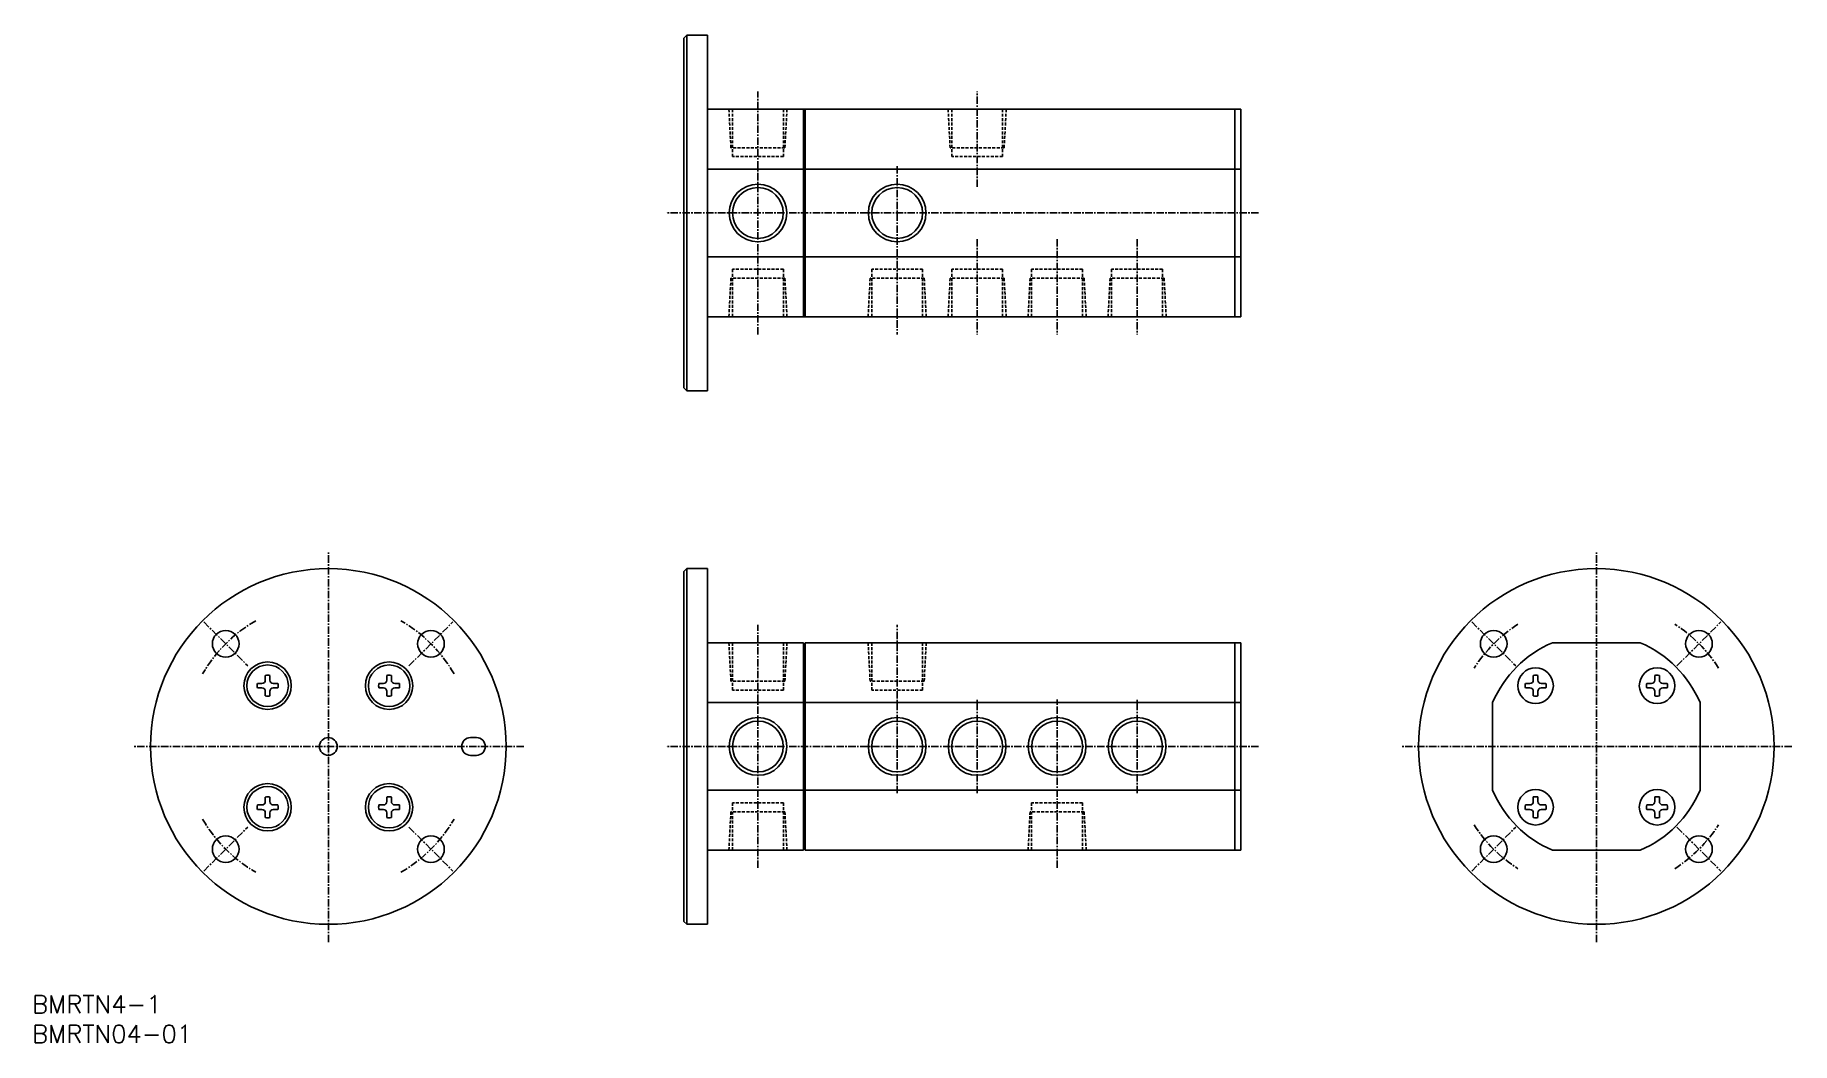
# Model space of a CAD drawing. Extents: x 1 to 297, y 0 to 170.
import ezdxf

# ---------------------------------------------------------------- set-up
doc = ezdxf.new("R2010")
doc.units = 0
doc.linetypes.add('CENTER', pattern=[2, 1.25, -0.25, 0.25, -0.25])
doc.linetypes.add('DASHED', pattern=[0.75, 0.5, -0.25])
doc.layers.get('0').update_dxf_attribs({"linetype": 'CONTINUOUS'})
doc.layers.add('CENTER', color=1, linetype='CENTER')
doc.styles.get("Standard").update_dxf_attribs({"font": 'txt.shx'})

# ---------------------------------------------------------------- blocks, each defined once
blk = doc.blocks.new('*U17')
at = {"color": 7, "linetype": 'CONTINUOUS'}
blk.add_text('BMRTN04-01', height=3, dxfattribs=at).set_placement((0, 0))
blk = doc.blocks.new('*U18')
at = {"color": 7, "linetype": 'CONTINUOUS'}
blk.add_text('BMRTN4-1', height=3, dxfattribs=at).set_placement((0, 5))

msp = doc.modelspace()

# ---------------------------------------------------------------- linework, layer by layer
at = {"color": 7, "linetype": 'CONTINUOUS'}
for p, q in [((110.5, 169.999994), (110, 169.499984)), ((110, 110.499984), (110, 169.499984)), ((110.5, 169.999994), (114.00006, 169.999994)), ((110.5, 169.999994), (110.5, 110.000004)), ((114.00006, 169.999994), (114.00006, 110.000004)), ((114.00006, 157.500074), (204.00001, 157.500074)), ((130.20001, 122.500074), (130.20001, 157.500074)), ((130.50004, 157.500074), (130.50004, 122.500074)), ((202.99999, 157.500074), (202.99999, 122.500074)), ((204.00001, 157.500074), (204.00001, 122.500074)), ((130.50004, 149.750104), (130.20001, 149.750104)), ((204.00006, 147.399274), (114.00006, 147.399274)), ((204.00001, 132.600704), (114.00006, 132.600704)), ((130.50004, 130.250084), (130.20001, 130.250084)), ((114.00006, 122.500074), (204.00001, 122.500074)), ((110, 110.499984), (110.5, 110.000004)), ((110.5, 110.000004), (114.00006, 110.000004)), ((110.5, 80.000004), (110, 79.499994)), ((110, 79.499994), (110, 20.500006)), ((110.5, 80.000004), (114, 80.000004)), ((110.5, 80.000004), (110.5, 20.000014)), ((114, 20.000014), (114, 80.000004)), ((114.00006, 67.500074), (130.20001, 67.500074)), ((130.20001, 32.500071), (130.20001, 67.500074)), ((130.50004, 67.500074), (130.50004, 32.500071)), ((130.50004, 67.500074), (204.00001, 67.500074)), ((202.99999, 67.500074), (202.99999, 32.500071)), ((204.00001, 67.500074), (204.00001, 32.500071)), ((271.399311, 67.500002), (256.600741, 67.500002)), ((38.798257, 60.635366), (38.018742, 60.635366)), ((38.798257, 59.870706), (38.018742, 59.870706)), ((39.364652, 61.201736), (39.364652, 61.981236)), ((39.364652, 59.304326), (39.364652, 58.524826)), ((40.129294, 61.201736), (40.129294, 61.981236)), ((40.129294, 59.304326), (40.129294, 58.524826)), ((40.695724, 60.635366), (41.475204, 60.635366)), ((40.695724, 59.870706), (41.475204, 59.870706)), ((59.304277, 60.635366), (58.524797, 60.635366)), ((59.304277, 59.870706), (58.524797, 59.870706)), ((59.870672, 61.201736), (59.870672, 61.981236)), ((59.870672, 59.304326), (59.870672, 58.524826)), ((60.635314, 61.201736), (60.635314, 61.981236)), ((60.635314, 59.304326), (60.635314, 58.524826)), ((61.201744, 60.635366), (61.981224, 60.635366)), ((61.201744, 59.870706), (61.981224, 59.870706)), ((130.50004, 59.750094), (130.20001, 59.750094)), ((252.798311, 60.635322), (252.018831, 60.635322)), ((252.798311, 59.870662), (252.018831, 59.870662)), ((253.364711, 61.201702), (253.364711, 61.981202)), ((253.364711, 59.304282), (253.364711, 58.524792)), ((254.129351, 61.201702), (254.129351, 61.981202)), ((254.129351, 59.304282), (254.129351, 58.524792)), ((254.695751, 60.635322), (255.475231, 60.635322)), ((254.695751, 59.870662), (255.475231, 59.870662)), ((273.304301, 60.635302), (272.524821, 60.635302)), ((273.304301, 59.870662), (272.524821, 59.870662)), ((273.870661, 61.201702), (273.870661, 61.981202)), ((273.870661, 59.304252), (273.870661, 58.524772)), ((274.635301, 61.201702), (274.635301, 61.981202)), ((274.635301, 59.304252), (274.635301, 58.524772)), ((275.201701, 60.635302), (275.981211, 60.635302)), ((275.201701, 59.870662), (275.981211, 59.870662)), ((204.00006, 57.399284), (114.00006, 57.399284)), ((246.500011, 57.399352), (246.500011, 42.60071)), ((281.500001, 42.60078), (281.500001, 57.399282)), ((74, 51.5), (75, 51.5)), ((74, 48.5), (75, 48.5)), ((204.00001, 42.600712), (114.00006, 42.600712)), ((38.798257, 40.129293), (38.018742, 40.129293)), ((38.798257, 39.364651), (38.018742, 39.364651)), ((39.364617, 40.695671), (39.364617, 41.475186)), ((39.364617, 38.798256), (39.364617, 38.018759)), ((40.129259, 40.695671), (40.129259, 41.475186)), ((40.129259, 38.798256), (40.129259, 38.018759)), ((40.695724, 40.129293), (41.475169, 40.129293)), ((40.695724, 39.364651), (41.475169, 39.364651)), ((59.304312, 40.129311), (58.524797, 40.129311)), ((59.304312, 39.364651), (58.524797, 39.364651)), ((59.870707, 40.695706), (59.870707, 41.475186)), ((59.870707, 38.798274), (59.870707, 38.018794)), ((60.635349, 40.695706), (60.635349, 41.475186)), ((60.635349, 38.798274), (60.635349, 38.018794)), ((61.201744, 40.129311), (61.981259, 40.129311)), ((61.201744, 39.364651), (61.981259, 39.364651)), ((130.50004, 40.250077), (130.20001, 40.250077)), ((252.798311, 40.129342), (252.018831, 40.129342)), ((252.798311, 39.364665), (252.018831, 39.364665)), ((253.364711, 40.695702), (253.364711, 41.475217)), ((253.364711, 38.798287), (253.364711, 38.01879)), ((254.129351, 40.695702), (254.129351, 41.475217)), ((254.129351, 38.798287), (254.129351, 38.01879)), ((254.695751, 40.129342), (255.475231, 40.129342)), ((254.695751, 39.364665), (255.475231, 39.364665)), ((273.304301, 40.129342), (272.524821, 40.129342)), ((273.304301, 39.3647), (272.524821, 39.3647)), ((273.870661, 40.695737), (273.870661, 41.475234)), ((273.870661, 38.798305), (273.870661, 38.018807)), ((274.635301, 40.695737), (274.635301, 41.475234)), ((274.635301, 38.798305), (274.635301, 38.018807)), ((275.201701, 40.129342), (275.981211, 40.129342)), ((275.201701, 39.3647), (275.981211, 39.3647)), ((114.00006, 32.500071), (130.20001, 32.500071)), ((130.50004, 32.500071), (204.00001, 32.500071)), ((256.600741, 32.499999), (271.399311, 32.499999)), ((110, 20.500006), (110.5, 20.000014)), ((110.5, 20.000014), (114, 20.000014))]:
    msp.add_line(p, q, dxfattribs=at)
at = {"color": 3, "linetype": 'DASHED'}
for p, q in [((117.6, 157.500074), (117.94072, 151.000024)), ((118.20001, 157.500074), (118.20001, 149.500094)), ((126.80001, 157.500074), (126.80001, 149.500094)), ((127.40006, 157.500074), (127.05937, 151.000024)), ((154.6001, 157.500074), (154.9407, 151.000024)), ((155.20002, 157.500074), (155.20002, 149.500094)), ((163.80004, 157.500074), (163.80004, 149.500094)), ((164.40009, 157.500074), (164.05946, 151.000024)), ((127.05937, 151.000024), (117.94072, 151.000024)), ((126.80001, 149.500094), (118.20001, 149.500094)), ((164.05946, 151.000024), (154.9407, 151.000024)), ((163.80004, 149.500094), (155.20002, 149.500094)), ((126.80001, 130.500054), (118.20001, 130.500054)), ((118.20001, 122.500074), (118.20001, 130.500054)), ((126.80001, 122.500074), (126.80001, 130.500054)), ((150.30002, 130.499874), (141.69998, 130.499874)), ((141.69998, 122.499904), (141.69998, 130.499874)), ((150.30002, 122.499904), (150.30002, 130.499874)), ((163.80004, 130.499874), (155.20002, 130.499874)), ((155.20002, 122.499904), (155.20002, 130.499874)), ((163.80004, 122.499904), (163.80004, 130.499874)), ((177.30005, 130.499874), (168.70002, 130.499874)), ((168.70002, 122.499904), (168.70002, 130.499874)), ((177.30005, 122.499904), (177.30005, 130.499874)), ((190.80003, 130.499874), (182.19999, 130.499874)), ((182.19999, 122.499904), (182.19999, 130.499874)), ((190.80003, 122.499904), (190.80003, 130.499874)), ((117.6, 122.500074), (117.94072, 128.999954)), ((127.05937, 128.999954), (117.94072, 128.999954)), ((127.40006, 122.500074), (127.05937, 128.999954)), ((141.10006, 122.499904), (141.44066, 128.999954)), ((150.55942, 128.999954), (141.44066, 128.999954)), ((150.90005, 122.499904), (150.55942, 128.999954)), ((154.6001, 122.499904), (154.9407, 128.999954)), ((164.05946, 128.999954), (154.9407, 128.999954)), ((164.40009, 122.499904), (164.05946, 128.999954)), ((168.1001, 122.499904), (168.44069, 128.999954)), ((177.55944, 128.999954), (168.44069, 128.999954)), ((177.90008, 122.499904), (177.55944, 128.999954)), ((181.60007, 122.499904), (181.94068, 128.999954)), ((191.05945, 128.999954), (181.94068, 128.999954)), ((191.40007, 122.499904), (191.05945, 128.999954)), ((117.59995, 67.500074), (117.94067, 61.000024)), ((118.19996, 67.500074), (118.19996, 59.500104)), ((126.79996, 67.500074), (126.79996, 59.500104)), ((127.40001, 67.500074), (127.05932, 61.000024)), ((141.10006, 67.500074), (141.44066, 61.000024)), ((141.69998, 67.500074), (141.69998, 59.500104)), ((150.30002, 67.500074), (150.30002, 59.500104)), ((150.90005, 67.500074), (150.55942, 61.000024)), ((127.05932, 61.000024), (117.94067, 61.000024)), ((126.79996, 59.500104), (118.19996, 59.500104)), ((150.55942, 61.000024), (141.44066, 61.000024)), ((150.30002, 59.500104), (141.69998, 59.500104)), ((117.59995, 32.500071), (117.94067, 38.999966)), ((127.05932, 38.999966), (117.94067, 38.999966)), ((126.79996, 40.500064), (118.19996, 40.500064)), ((118.19996, 32.500071), (118.19996, 40.500064)), ((126.79996, 32.500071), (126.79996, 40.500064)), ((127.40001, 32.500071), (127.05932, 38.999966)), ((168.09996, 32.499931), (168.44065, 38.999966)), ((177.55932, 38.999966), (168.44065, 38.999966)), ((177.29995, 40.499924), (168.69998, 40.499924)), ((168.69998, 32.499931), (168.69998, 40.499924)), ((177.29995, 32.499931), (177.29995, 40.499924)), ((177.90004, 32.499931), (177.55932, 38.999966))]:
    msp.add_line(p, q, dxfattribs=at)
at = {"color": 3, "linetype": 'CONTINUOUS'}
for centre in [(122.50005, 139.999984), (146.00001, 139.999984), (122.5, 49.999998), (146.00001, 49.999998), (159.50004, 49.999989), (173.00004, 49.999998), (186.50003, 49.999989)]:
    msp.add_circle(centre, 4.864, dxfattribs=at)
at = {"color": 7, "linetype": 'CONTINUOUS'}
for centre, radius in [((122.50005, 139.999984), 4.282716), ((146.00001, 139.999984), 4.282716), ((50, 50), 29.999981), ((263.999991, 49.999996), 29.999981), ((32.675801, 67.324216), 2.25), ((67.324108, 67.324124), 2.25), ((246.675821, 67.324172), 2.25), ((281.324191, 67.324192), 2.25), ((39.746938, 60.253036), 4), ((39.746973, 60.253036), 3.5), ((60.253028, 60.253036), 4), ((60.253028, 60.253036), 3.5), ((253.747001, 60.252982), 3), ((274.252951, 60.252982), 3), ((122.5, 49.999998), 4.282716), ((146.00001, 49.999998), 4.282716), ((159.50004, 49.999989), 4.282716), ((173.00004, 49.999998), 4.282716), ((186.50003, 49.999989), 4.282716), ((50, 50), 1.5), ((39.747008, 39.74699), 4), ((39.746973, 39.746972), 3.5), ((60.253028, 39.74699), 4), ((60.253028, 39.74699), 3.5), ((253.747001, 39.747056), 3), ((274.252951, 39.747056), 3), ((32.675801, 32.67582), 2.25), ((67.324183, 32.67582), 2.25), ((246.675821, 32.675796), 2.25), ((281.324191, 32.675796), 2.25)]:
    msp.add_circle(centre, radius, dxfattribs=at)
for centre, radius, start, end in [((263.999991, 49.999996), 19.000001, 112.91941, 157.08058), ((263.999991, 49.999996), 19.000001, 22.919296, 67.080581), ((39.747008, 60.253036), 1.77, 167.52572, 192.47427), ((38.798257, 61.201736), 0.5664, 270, 0), ((38.798257, 59.304326), 0.5664, 0, 90), ((39.747008, 60.253036), 1.77, 77.525817, 102.47418), ((40.695724, 61.201736), 0.5664, 180, 270), ((40.695724, 59.304326), 0.5664, 90, 180), ((39.747008, 60.253036), 1.77, 347.52572, 12.474273), ((60.253028, 60.253036), 1.77, 167.52572, 192.47427), ((59.304277, 61.201736), 0.5664, 270, 0), ((59.304277, 59.304326), 0.5664, 0, 90), ((60.253028, 60.253036), 1.77, 77.525817, 102.47418), ((61.201744, 61.201736), 0.5664, 180, 270), ((61.201744, 59.304326), 0.5664, 90, 180), ((60.253028, 60.253036), 1.77, 347.52572, 12.474273), ((253.747071, 60.252982), 1.77, 167.52572, 192.47427), ((252.798311, 61.201702), 0.5664, 270, 0), ((252.798311, 59.304282), 0.5664, 0, 90), ((253.747071, 60.252982), 1.77, 77.525817, 102.47418), ((254.695751, 61.201702), 0.5664, 180, 270), ((254.695751, 59.304282), 0.5664, 90, 180), ((253.747071, 60.252982), 1.77, 347.52572, 12.474273), ((274.253021, 60.252962), 1.77, 167.52572, 192.47427), ((273.304301, 61.201702), 0.5664, 270, 0), ((273.304301, 59.304252), 0.5664, 0, 90), ((274.253021, 60.252962), 1.77, 77.525817, 102.47418), ((275.201701, 61.201702), 0.5664, 180, 270), ((275.201701, 59.304252), 0.5664, 90, 180), ((274.253021, 60.252962), 1.77, 347.52572, 12.474273), ((39.747008, 60.253036), 1.77, 257.52581, 282.47418), ((60.253028, 60.253036), 1.77, 257.52581, 282.47418), ((253.747071, 60.252982), 1.77, 257.52581, 282.47418), ((274.253021, 60.252962), 1.77, 257.52581, 282.47418), ((74, 50), 1.5, 90, 270), ((75, 50), 1.5, 270, 90), ((39.746973, 39.746972), 1.77, 77.525817, 102.47418), ((60.253028, 39.74699), 1.77, 77.525817, 102.47418), ((263.999991, 49.999996), 19.000001, 202.91941, 247.08058), ((253.747071, 39.747021), 1.77, 77.525817, 102.47418), ((263.999991, 49.999996), 19.000001, 292.91941, 337.0807), ((274.253021, 39.747021), 1.77, 77.525817, 102.47418), ((39.746973, 39.746972), 1.77, 167.52572, 192.47427), ((38.798257, 40.695671), 0.5664, 270, 0), ((38.798257, 38.798256), 0.5664, 0, 90), ((40.695724, 40.695671), 0.5664, 180, 270), ((40.695724, 38.798256), 0.5664, 90, 180), ((39.746973, 39.746972), 1.77, 347.52572, 12.474273), ((60.253028, 39.74699), 1.77, 167.52572, 192.47427), ((59.304312, 40.695706), 0.5664, 270, 0), ((59.304312, 38.798274), 0.5664, 0, 90), ((61.201744, 40.695706), 0.5664, 180, 270), ((61.201744, 38.798274), 0.5664, 90, 180), ((60.253028, 39.74699), 1.77, 347.52572, 12.474273), ((253.747071, 39.747021), 1.77, 167.52572, 192.47427), ((252.798311, 40.695702), 0.5664, 270, 0), ((252.798311, 38.798287), 0.5664, 0, 90), ((254.695751, 40.695702), 0.5664, 180, 270), ((254.695751, 38.798287), 0.5664, 90, 180), ((253.747071, 39.747021), 1.77, 347.52572, 12.474273), ((274.253021, 39.747021), 1.77, 167.52572, 192.47427), ((273.304301, 40.695737), 0.5664, 270, 0), ((273.304301, 38.798305), 0.5664, 0, 90), ((275.201701, 40.695737), 0.5664, 180, 270), ((275.201701, 38.798305), 0.5664, 90, 180), ((274.253021, 39.747021), 1.77, 347.52572, 12.474273), ((39.746973, 39.746972), 1.77, 257.52581, 282.47418), ((60.253028, 39.74699), 1.77, 257.52581, 282.47418), ((253.747071, 39.747021), 1.77, 257.52581, 282.47418), ((274.253021, 39.747021), 1.77, 257.52581, 282.47418)]:
    msp.add_arc(centre, radius, start, end, dxfattribs=at)
at = {"layer": 'CENTER', "color": 1, "linetype": 'CENTER'}
for p, q in [((122.50005, 119.500054), (122.50005, 160.500094)), ((159.50004, 144.399264), (159.50004, 160.500094)), ((146.00001, 147.899984), (146.00001, 119.499884)), ((207.00001, 139.999984), (107.000004, 139.999984)), ((159.50004, 135.600704), (159.50004, 119.499884)), ((173.00004, 135.600704), (173.00004, 119.499884)), ((186.50003, 135.600704), (186.50003, 119.499884)), ((50, 17.000012), (50, 82.999966)), ((263.999991, 17.000008), (263.999991, 82.999962)), ((28.96349, 71.036526), (36.388112, 63.611906)), ((63.611889, 63.611906), (71.036511, 71.036526)), ((122.5, 29.500071), (122.5, 70.500084)), ((146.00001, 42.099986), (146.00001, 70.500084)), ((242.963551, 71.036502), (250.388171, 63.611882)), ((277.611881, 63.611882), (285.036501, 71.036502)), ((159.50004, 42.099986), (159.50004, 57.899993)), ((173.00004, 29.500071), (173.00004, 57.899993)), ((186.50003, 42.099986), (186.50003, 57.899993)), ((82.999975, 50), (17.000008, 50)), ((207.00001, 49.999998), (107.000004, 49.999998)), ((296.999981, 49.999996), (231.000031, 49.999996)), ((28.96349, 28.963511), (36.388112, 36.388129)), ((63.611872, 36.388129), (71.036494, 28.963511)), ((242.963511, 28.96349), (250.388131, 36.388107)), ((277.611881, 36.388125), (285.036501, 28.963507))]:
    msp.add_line(p, q, dxfattribs=at)
for centre, radius, start, end in [((50, 50), 24.5, 120, 150), ((50, 50), 24.5, 30, 60), ((263.999991, 49.999996), 24.50012, 122.69873, 147.30119), ((263.999991, 49.999996), 24.50012, 32.698806, 57.301269), ((50, 50), 24.5, 210, 240), ((50, 50), 24.5, 300, 330), ((263.999991, 49.999996), 24.50012, 212.69882, 237.30126), ((263.999991, 49.999996), 24.50012, 302.69874, 327.30119)]:
    msp.add_arc(centre, radius, start, end, dxfattribs=at)

# ---------------------------------------------------------------- block references
at = {"color": 7, "linetype": 'CONTINUOUS'}
for name in ['*U18', '*U17']:
    msp.add_blockref(name, (0, 0), dxfattribs=at)

doc.saveas('drawing.dxf')
